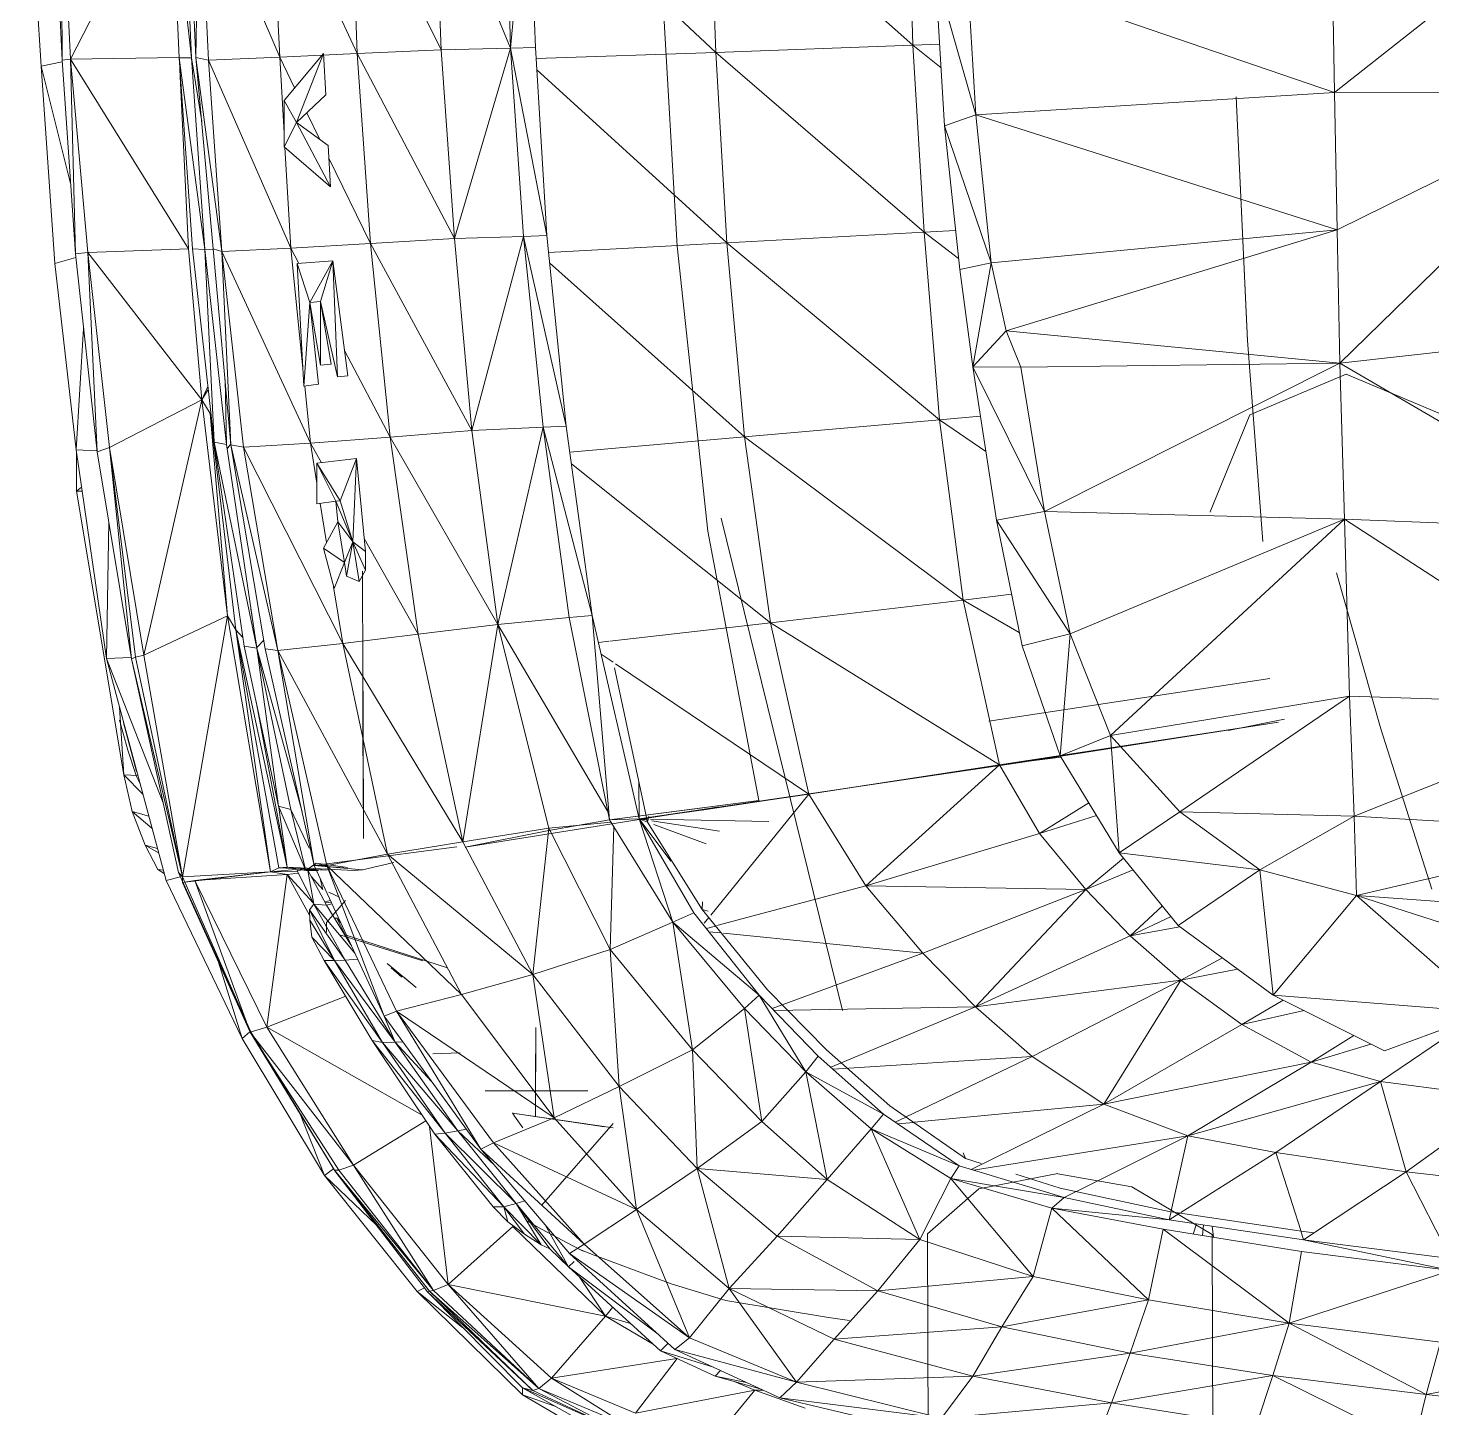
# Model space of a CAD drawing. Header units: inches. Extents: x -4830 to -242, y 9551 to 12925.
# Drawn here: x -3024.62 to -2998.85, y 12395.41 to 12420.74 of the extents above; entities that cross this region are included whole.
import ezdxf

# ---------------------------------------------------------------- set-up
doc = ezdxf.new("R2010")
doc.units = ezdxf.units.IN
doc.header["$MEASUREMENT"] = 0
for name, color, linetype, lineweight in [('0-1', 7, 'Continuous', 5), ('0-2', 7, 'Continuous', 9), ('A-GENM', 5, 'Continuous', 9)]:
    doc.layers.add(name, color=color, linetype=linetype, lineweight=lineweight)

# ---------------------------------------------------------------- blocks, each defined once
blk = doc.blocks.new('Land_Rover_Evoque_-_SUV_Car_Vehicle_Automobile_13067 - Land Rover EVOQUE_dwg-V126-FLOOR PLAN - 2ND FLOOR')
at = {"layer": 'A-GENM'}
for p, q in [((0.47669, -1.01281), (0.39289, -1.1415)), ((0.47948, -1.01276), (0.47533, -1.13927)), ((0.48148, -1.01289), (0.53127, -1.1371)), ((0.53127, -1.1371), (0.53875, -1.00903)), ((0.56809, -1.13596), (0.53875, -1.00903)), ((0.56809, -1.13596), (0.57751, -1.0079)), ((0.0909, -1.0156), (0.19423, -1.14615)), ((0.19363, -1.01422), (0.32025, -1.14375)), ((0.19363, -1.01422), (0.19423, -1.14615)), ((0.19363, -1.01422), (0.25817, -1.14494)), ((0.30613, -1.01711), (0.32025, -1.14375)), ((0.39472, -1.01601), (0.32025, -1.14375)), ((0.3977, -1.01588), (0.39289, -1.1415)), ((0.80063, -1.10358), (0.78454, -1.02159)), ((0.80063, -1.10358), (0.80902, -1.02636)), ((0.56809, -1.13596), (0.601, -1.03418)), ((0.70421, -1.04738), (0.6968, -1.11288)), ((0.66262, -1.06516), (0.65472, -1.12481)), ((0.66262, -1.06516), (0.6968, -1.11288)), ((0.6968, -1.11288), (0.66262, -1.06516)), ((0.56809, -1.13596), (0.62251, -1.07416)), ((0.61456, -1.17486), (0.62251, -1.07416)), ((0.64056, -1.12291), (0.62251, -1.07416)), ((0.65472, -1.12481), (0.62493, -1.08071)), ((0.72853, -1.16059), (0.73741, -1.09117)), ((0.32542, -1.14079), (0.34434, -1.0958)), ((0.6968, -1.11288), (0.73727, -1.09221)), ((0.72853, -1.16059), (0.74279, -1.09211)), ((0.74279, -1.09211), (0.73392, -1.16154)), ((0.76728, -1.16726), (0.74279, -1.09211)), ((0.77615, -1.09685), (0.76728, -1.16726)), ((0.80063, -1.10358), (0.77615, -1.09685)), ((0.56523, -1.10086), (0.4906, -1.12457)), ((0.80063, -1.10358), (0.76728, -1.16726)), ((0.79175, -1.17496), (0.80063, -1.10358)), ((0.8241, -1.10937), (0.80063, -1.10358)), ((0.8241, -1.10937), (0.79175, -1.17496)), ((0.6968, -1.11288), (0.65472, -1.12481)), ((0.6968, -1.11288), (0.68794, -1.17348)), ((0.6968, -1.11288), (0.72519, -1.15556)), ((0.6968, -1.11288), (0.72519, -1.15556)), ((0.4906, -1.12457), (0.41795, -1.14534)), ((0.61456, -1.17486), (0.64056, -1.12291)), ((0.64586, -1.15708), (0.63736, -1.12929)), ((0.65472, -1.12481), (0.64586, -1.15708)), ((0.65472, -1.12481), (0.68794, -1.17348)), ((0.65472, -1.12481), (0.68005, -1.21456)), ((0.47533, -1.13927), (0.53127, -1.1371)), ((0.52925, -1.2182), (0.53127, -1.1371)), ((0.56809, -1.13596), (0.53127, -1.1371)), ((0.55627, -1.18096), (0.53127, -1.1371)), ((0.55627, -1.18096), (0.56809, -1.13596)), ((0.61456, -1.17486), (0.56809, -1.13596)), ((0.64586, -1.15708), (0.63336, -1.13729)), ((0.32025, -1.14375), (0.25817, -1.14494)), ((0.32025, -1.14375), (0.30515, -1.29918)), ((0.32025, -1.14375), (0.39289, -1.1415)), ((0.32208, -1.29229), (0.32025, -1.14375)), ((0.32025, -1.14375), (0.38934, -1.28127)), ((0.34428, -1.18571), (0.32542, -1.14079)), ((0.38934, -1.28127), (0.39289, -1.1415)), ((0.39289, -1.1415), (0.47533, -1.13927)), ((0.44626, -1.26934), (0.39289, -1.1415)), ((0.49365, -1.25059), (0.39289, -1.1415)), ((0.49365, -1.25059), (0.47533, -1.13927)), ((0.52925, -1.2182), (0.47533, -1.13927)), ((0.19423, -1.14615), (0.12944, -1.14738)), ((0.13555, -1.31741), (0.19423, -1.14615)), ((0.19423, -1.14615), (0.25817, -1.14494)), ((0.20463, -1.31324), (0.19423, -1.14615)), ((0.20463, -1.31324), (0.25817, -1.14494)), ((0.30515, -1.29918), (0.25817, -1.14494)), ((0.27347, -1.30615), (0.25817, -1.14494)), ((0.64586, -1.15708), (0.62818, -1.18941)), ((0.68005, -1.21456), (0.64586, -1.15708)), ((0.64586, -1.15708), (0.6653, -1.25371)), ((0.72461, -1.16061), (0.72524, -1.15564)), ((0.72524, -1.15564), (0.72853, -1.16059)), ((0.72524, -1.15564), (0.72853, -1.16059)), ((0.62818, -1.18941), (0.62179, -1.16041)), ((0.68794, -1.17348), (0.72418, -1.16197)), ((0.71527, -1.22317), (0.72461, -1.16061)), ((0.72853, -1.16059), (0.71916, -1.22319)), ((0.73392, -1.16154), (0.72358, -1.22609)), ((0.72442, -1.16189), (0.72853, -1.16059)), ((0.76728, -1.16726), (0.73392, -1.16154)), ((0.4913, -1.19582), (0.48599, -1.16947)), ((0.62818, -1.18941), (0.61695, -1.17009)), ((0.62818, -1.18941), (0.61695, -1.17009)), ((0.76728, -1.16726), (0.72358, -1.22609)), ((0.76728, -1.16726), (0.75644, -1.2328)), ((0.79175, -1.17496), (0.76728, -1.16726)), ((0.76728, -1.16726), (0.7814, -1.24147)), ((0.46705, -1.17637), (0.48697, -1.3072)), ((0.50734, -1.30227), (0.48743, -1.17236)), ((0.50586, -1.29051), (0.48743, -1.17236)), ((0.61456, -1.17486), (0.55627, -1.18096)), ((0.58216, -1.21896), (0.61456, -1.17486)), ((0.68794, -1.17348), (0.68005, -1.21456)), ((0.68794, -1.17348), (0.71581, -1.21785)), ((0.79175, -1.17496), (0.7814, -1.24147)), ((0.81523, -1.18269), (0.79175, -1.17496)), ((0.79175, -1.17496), (0.80439, -1.25016)), ((0.30972, -1.18672), (0.4033, -1.17956)), ((0.52925, -1.2182), (0.55627, -1.18096)), ((0.54829, -1.24646), (0.55627, -1.18096)), ((0.58216, -1.21896), (0.55627, -1.18096)), ((0.81523, -1.18269), (0.80439, -1.25016)), ((0.30972, -1.18672), (0.19623, -1.19202)), ((0.19623, -1.19202), (0.3098, -1.18672)), ((0.30972, -1.18672), (0.3098, -1.18672)), ((0.34428, -1.18571), (0.38943, -1.20411)), ((0.62818, -1.18941), (0.60753, -1.21784)), ((0.6653, -1.25371), (0.62818, -1.18941)), ((0.6653, -1.25371), (0.62818, -1.18941)), ((0.60753, -1.21784), (0.60243, -1.19137)), ((0.60753, -1.21784), (0.59726, -1.1984)), ((0.72215, -1.2032), (0.72734, -1.20263)), ((0.90215, -1.20258), (0.726, -1.20323)), ((0.72608, -1.20325), (0.90215, -1.20258)), ((0.38968, -1.2042), (0.38943, -1.20411)), ((0.72608, -1.20325), (0.70383, -1.24056)), ((0.72156, -1.20717), (0.72652, -1.2077)), ((0.68005, -1.21456), (0.6653, -1.25371)), ((0.68005, -1.21456), (0.69609, -1.31436)), ((0.68005, -1.21456), (0.706, -1.26642)), ((0.68005, -1.21456), (0.71504, -1.22228)), ((0.72584, -1.212), (0.72105, -1.21056)), ((0.49365, -1.25059), (0.52925, -1.2182)), ((0.54829, -1.24646), (0.52925, -1.2182)), ((0.54829, -1.24646), (0.58216, -1.21896)), ((0.58691, -1.24136), (0.57799, -1.22234)), ((0.58691, -1.24136), (0.58269, -1.21824)), ((0.60753, -1.21784), (0.58691, -1.24136)), ((0.6653, -1.25371), (0.60753, -1.21784)), ((0.60753, -1.21784), (0.6432, -1.28702)), ((0.60753, -1.21784), (0.62009, -1.3135)), ((0.71539, -1.22236), (0.71916, -1.22319)), ((0.71601, -1.21818), (0.71916, -1.22319)), ((0.58691, -1.24136), (0.57299, -1.2264)), ((0.70442, -1.27406), (0.71527, -1.22317)), ((0.70884, -1.27208), (0.71916, -1.22319)), ((0.71916, -1.22319), (0.71373, -1.2779)), ((0.72358, -1.22609), (0.71373, -1.2779)), ((0.75644, -1.2328), (0.72358, -1.22609)), ((0.75644, -1.2328), (0.71373, -1.2779)), ((0.75644, -1.2328), (0.74559, -1.2866)), ((0.7814, -1.24147), (0.75644, -1.2328)), ((0.75644, -1.2328), (0.76907, -1.30113)), ((0.56531, -1.26197), (0.55622, -1.24002)), ((0.58691, -1.24136), (0.56531, -1.26197)), ((0.62009, -1.3135), (0.58691, -1.24136)), ((0.69774, -1.27506), (0.70383, -1.24056)), ((0.7814, -1.24147), (0.76907, -1.30113)), ((0.7814, -1.24147), (0.79208, -1.31469)), ((0.7814, -1.24147), (0.80439, -1.25016)), ((0.54829, -1.24646), (0.49365, -1.25059)), ((0.50313, -1.27399), (0.54829, -1.24646)), ((0.56531, -1.26197), (0.55071, -1.24449)), ((0.44626, -1.26934), (0.49365, -1.25059)), ((0.50313, -1.27399), (0.49365, -1.25059)), ((0.6653, -1.25371), (0.6432, -1.28702)), ((0.6653, -1.25371), (0.69575, -1.31549)), ((0.6653, -1.25371), (0.67381, -1.34193)), ((0.6653, -1.25371), (0.69575, -1.31549)), ((0.79208, -1.31469), (0.80439, -1.25016)), ((0.82444, -1.25787), (0.80439, -1.25016)), ((0.80439, -1.25016), (0.81162, -1.32928)), ((0.52496, -1.26068), (0.53928, -1.28355)), ((0.53928, -1.28355), (0.5309, -1.25706)), ((0.56531, -1.26197), (0.53928, -1.28355)), ((0.56531, -1.26197), (0.56364, -1.36454)), ((0.62009, -1.3135), (0.56531, -1.26197)), ((0.56531, -1.26197), (0.59504, -1.33803)), ((0.70604, -1.26649), (0.70884, -1.27208)), ((0.38934, -1.28127), (0.44626, -1.26934)), ((0.39342, -1.30372), (0.44626, -1.26934)), ((0.45185, -1.29177), (0.44626, -1.26934)), ((0.50313, -1.27399), (0.44626, -1.26934)), ((0.45185, -1.29177), (0.50313, -1.27399)), ((0.50734, -1.30227), (0.50306, -1.27388)), ((0.50734, -1.30227), (0.50309, -1.27399)), ((0.50734, -1.30227), (0.50369, -1.27365)), ((0.70884, -1.27208), (0.69408, -1.32101)), ((0.70482, -1.3119), (0.69768, -1.27503)), ((0.69796, -1.2947), (0.70442, -1.27406)), ((0.70884, -1.27208), (0.69996, -1.32489)), ((0.70884, -1.27208), (0.71373, -1.2779)), ((0.322, -1.31475), (0.38934, -1.28127)), ((0.32208, -1.29229), (0.38934, -1.28127)), ((0.39342, -1.30372), (0.38934, -1.28127)), ((0.71373, -1.2779), (0.69996, -1.32489)), ((0.71373, -1.2779), (0.69996, -1.32489)), ((0.74559, -1.2866), (0.71373, -1.2779)), ((0.50734, -1.30227), (0.53928, -1.28355)), ((0.56364, -1.36454), (0.53928, -1.28355)), ((0.6432, -1.28702), (0.62009, -1.3135)), ((0.6432, -1.28702), (0.6713, -1.34577)), ((0.6432, -1.28702), (0.64912, -1.37977)), ((0.74559, -1.2866), (0.69996, -1.32489)), ((0.72839, -1.33943), (0.74559, -1.2866)), ((0.75236, -1.35887), (0.74559, -1.2866)), ((0.76907, -1.30113), (0.74559, -1.2866)), ((0.32208, -1.29229), (0.30515, -1.29918)), ((0.32208, -1.29229), (0.322, -1.31475)), ((0.39342, -1.30372), (0.45185, -1.29177)), ((0.44568, -1.29303), (0.43054, -1.31914)), ((0.5189, -1.37837), (0.50586, -1.29051)), ((0.30515, -1.29918), (0.27347, -1.30615)), ((0.30515, -1.29918), (0.322, -1.31475)), ((0.43054, -1.31914), (0.42785, -1.29668)), ((0.75236, -1.35887), (0.76907, -1.30113)), ((0.77487, -1.37929), (0.76907, -1.30113)), ((0.76907, -1.30113), (0.79208, -1.31469)), ((0.20463, -1.31324), (0.27347, -1.30615)), ((0.20972, -1.32785), (0.27347, -1.30615)), ((0.27661, -1.32074), (0.27347, -1.30615)), ((0.322, -1.31475), (0.27347, -1.30615)), ((0.322, -1.31475), (0.39342, -1.30372)), ((0.50734, -1.30227), (0.43054, -1.31914)), ((0.50734, -1.30227), (0.44113, -1.40898)), ((0.50734, -1.30227), (0.52091, -1.39108)), ((0.50734, -1.30227), (0.56364, -1.36454)), ((0.5189, -1.37837), (0.50734, -1.30227)), ((0.5189, -1.37837), (0.50734, -1.30227)), ((0.52091, -1.39108), (0.50734, -1.30227)), ((0.52091, -1.39108), (0.50734, -1.30227)), ((0.13555, -1.31741), (0.20463, -1.31324)), ((0.13894, -1.33203), (0.20463, -1.31324)), ((0.20972, -1.32785), (0.20463, -1.31324)), ((0.34659, -1.33019), (0.34488, -1.31122)), ((0.34659, -1.33019), (0.36137, -1.30867)), ((0.62009, -1.3135), (0.59504, -1.33803)), ((0.62009, -1.3135), (0.64817, -1.38084)), ((0.62009, -1.3135), (0.6218, -1.40711)), ((0.69064, -1.3181), (0.69295, -1.31073)), ((0.72582, -1.33577), (0.70482, -1.3119)), ((0.27661, -1.32074), (0.20972, -1.32785)), ((0.27661, -1.32074), (0.322, -1.31475)), ((0.34659, -1.33019), (0.43054, -1.31914)), ((0.35449, -1.421), (0.43054, -1.31914)), ((0.43054, -1.31914), (0.44113, -1.40898)), ((0.66608, -1.35335), (0.69064, -1.3181)), ((0.68805, -1.31912), (0.69064, -1.3181)), ((0.77487, -1.37929), (0.79208, -1.31469)), ((0.79208, -1.31469), (0.81162, -1.32928)), ((0.79208, -1.31469), (0.7949, -1.39676)), ((0.25923, -1.33735), (0.25839, -1.32268)), ((0.25923, -1.33735), (0.27153, -1.32128)), ((0.69408, -1.32101), (0.67002, -1.35627)), ((0.69408, -1.32101), (0.67688, -1.3621)), ((0.69996, -1.32489), (0.67688, -1.3621)), ((0.69996, -1.32489), (0.67688, -1.3621)), ((0.69996, -1.32489), (0.69408, -1.32101)), ((0.72839, -1.33943), (0.69996, -1.32489)), ((0.13894, -1.33203), (0.20972, -1.32785)), ((0.17209, -1.3426), (0.17163, -1.3301)), ((0.17209, -1.3426), (0.18273, -1.32944)), ((0.25923, -1.33735), (0.34659, -1.33019)), ((0.26418, -1.42918), (0.34659, -1.33019)), ((0.34659, -1.33019), (0.35449, -1.421)), ((0.81162, -1.32928), (0.7949, -1.39676)), ((0.81162, -1.32928), (0.8022, -1.40454)), ((0.25923, -1.33735), (0.17209, -1.3426)), ((0.25923, -1.33735), (0.17547, -1.43437)), ((0.25923, -1.33735), (0.26418, -1.42918)), ((0.59504, -1.33803), (0.56364, -1.36454)), ((0.59504, -1.33803), (0.58571, -1.43086)), ((0.59504, -1.33803), (0.62075, -1.40812)), ((0.72839, -1.33943), (0.67688, -1.3621)), ((0.70037, -1.38255), (0.72839, -1.33943)), ((0.92583, -1.33506), (0.72582, -1.33577)), ((0.72593, -1.33577), (0.72582, -1.33577)), ((0.72682, -1.40588), (0.72839, -1.33943)), ((0.75236, -1.35887), (0.72839, -1.33943)), ((0.8022, -1.40454), (0.81795, -1.33804)), ((0.17209, -1.3426), (0.08601, -1.34484)), ((0.17209, -1.3426), (0.08766, -1.43765)), ((0.17209, -1.3426), (0.17547, -1.43437)), ((0.67133, -1.34583), (0.67372, -1.35084)), ((0.67384, -1.34222), (0.67456, -1.34962)), ((0.64006, -1.38278), (0.66608, -1.35335)), ((0.67002, -1.35627), (0.64299, -1.38666)), ((0.67002, -1.35627), (0.65033, -1.39248)), ((0.67688, -1.3621), (0.67002, -1.35627)), ((0.72682, -1.40588), (0.75236, -1.35887)), ((0.75128, -1.42822), (0.75236, -1.35887)), ((0.75236, -1.35887), (0.77487, -1.37929)), ((0.52091, -1.39108), (0.56364, -1.36454)), ((0.5822, -1.43384), (0.56364, -1.36454)), ((0.67688, -1.3621), (0.65033, -1.39248)), ((0.67688, -1.3621), (0.65033, -1.39248)), ((0.70037, -1.38255), (0.67688, -1.3621)), ((0.7661, -1.37211), (0.76465, -1.38188)), ((0.6217, -1.37536), (0.39237, -1.43187)), ((0.53249, -1.47015), (0.5189, -1.37837)), ((0.53249, -1.47015), (0.5189, -1.37837)), ((0.52809, -1.43891), (0.5189, -1.37837)), ((0.75128, -1.42822), (0.77487, -1.37929)), ((0.77487, -1.37929), (0.7949, -1.39676)), ((0.61207, -1.41024), (0.64006, -1.38278)), ((0.70037, -1.38255), (0.65033, -1.39248)), ((0.67336, -1.41293), (0.70037, -1.38255)), ((0.69537, -1.44311), (0.70037, -1.38255)), ((0.72682, -1.40588), (0.70037, -1.38255)), ((0.76465, -1.38188), (0.75681, -1.42974)), ((0.52091, -1.39108), (0.44113, -1.40898)), ((0.52091, -1.39108), (0.46025, -1.48113)), ((0.52091, -1.39108), (0.57739, -1.43678)), ((0.53249, -1.47015), (0.52091, -1.39108)), ((0.53177, -1.46527), (0.52091, -1.39108)), ((0.64299, -1.38666), (0.61452, -1.41413)), ((0.65033, -1.39248), (0.61452, -1.41413)), ((0.65033, -1.39248), (0.62087, -1.42096)), ((0.65033, -1.39248), (0.62087, -1.42096)), ((0.65033, -1.39248), (0.64299, -1.38666)), ((0.67336, -1.41293), (0.65033, -1.39248)), ((0.7985, -1.41619), (0.80688, -1.39272)), ((0.75128, -1.42822), (0.7949, -1.39676)), ((0.7949, -1.39676), (0.77425, -1.4467)), ((0.7949, -1.39676), (0.7796, -1.45347)), ((0.7949, -1.39676), (0.8022, -1.40454)), ((0.8022, -1.40454), (0.7796, -1.45347)), ((0.35449, -1.421), (0.44113, -1.40898)), ((0.44113, -1.40898), (0.36713, -1.50166)), ((0.44113, -1.40898), (0.44973, -1.48379)), ((0.53259, -1.46481), (0.53365, -1.40962)), ((0.57474, -1.4407), (0.61207, -1.41024)), ((0.69537, -1.44311), (0.72682, -1.40588)), ((0.75128, -1.42822), (0.72682, -1.40588)), ((0.52398, -1.4144), (0.39855, -1.43811)), ((0.53297, -1.48383), (0.52398, -1.4144)), ((0.52398, -1.4144), (0.52418, -1.41447)), ((0.61452, -1.41413), (0.57622, -1.44457)), ((0.61452, -1.41413), (0.58058, -1.45434)), ((0.61452, -1.41413), (0.62087, -1.42096)), ((0.67336, -1.41293), (0.62087, -1.42096)), ((0.63997, -1.44529), (0.67336, -1.41293)), ((0.69537, -1.44311), (0.67336, -1.41293)), ((0.79206, -1.43476), (0.79794, -1.41378)), ((0.7985, -1.41619), (0.79454, -1.42591)), ((0.7985, -1.41619), (0.7985, -1.41255)), ((0.81858, -1.43272), (0.7985, -1.41619)), ((0.7985, -1.41619), (0.80922, -1.47183)), ((0.26418, -1.42918), (0.35449, -1.421)), ((0.35449, -1.421), (0.27351, -1.51187)), ((0.35449, -1.421), (0.36165, -1.50241)), ((0.62087, -1.42096), (0.58058, -1.45434)), ((0.62087, -1.42096), (0.58058, -1.45434)), ((0.63997, -1.44529), (0.62087, -1.42096)), ((0.79505, -1.42003), (0.79206, -1.43476)), ((0.17547, -1.43437), (0.26418, -1.42918)), ((0.26418, -1.42918), (0.18354, -1.51778)), ((0.26418, -1.42918), (0.26863, -1.51237)), ((0.58561, -1.43183), (0.58504, -1.43757)), ((0.69537, -1.44311), (0.75128, -1.42822)), ((0.71442, -1.47139), (0.75128, -1.42822)), ((0.75681, -1.42974), (0.74899, -1.45511)), ((0.75128, -1.42822), (0.77425, -1.4467)), ((0.17547, -1.43437), (0.08766, -1.43765)), ((0.17547, -1.43437), (0.09979, -1.51514)), ((0.17547, -1.43437), (0.17838, -1.51809)), ((0.26577, -1.45244), (0.39855, -1.43811)), ((0.54559, -1.5512), (0.52691, -1.43292)), ((0.53338, -1.46422), (0.53815, -1.43264)), ((0.57474, -1.4407), (0.57548, -1.43792)), ((0.57847, -1.43766), (0.58107, -1.43976)), ((0.58352, -1.43877), (0.58237, -1.43448)), ((0.79206, -1.43476), (0.7803, -1.46013)), ((0.7879, -1.43549), (0.7803, -1.46013)), ((0.79206, -1.43476), (0.78941, -1.43223)), ((0.53297, -1.48383), (0.52735, -1.44037)), ((0.53249, -1.47015), (0.52809, -1.43891)), ((0.53249, -1.47015), (0.57622, -1.44457)), ((0.57474, -1.4407), (0.53399, -1.46622)), ((0.53506, -1.46325), (0.54414, -1.43895)), ((0.57474, -1.4407), (0.57104, -1.44056)), ((0.58058, -1.45434), (0.57622, -1.44457)), ((0.69537, -1.44311), (0.63997, -1.44529)), ((0.65705, -1.47944), (0.69537, -1.44311)), ((0.71442, -1.47139), (0.69537, -1.44311)), ((0.63997, -1.44529), (0.58058, -1.45434)), ((0.59331, -1.4836), (0.63997, -1.44529)), ((0.65705, -1.47944), (0.63997, -1.44529)), ((0.71442, -1.47139), (0.77425, -1.4467)), ((0.73053, -1.49572), (0.77425, -1.4467)), ((0.77425, -1.4467), (0.7349, -1.50252)), ((0.77425, -1.4467), (0.7796, -1.45347)), ((0.13473, -1.45991), (0.26577, -1.45244)), ((0.53249, -1.47015), (0.58058, -1.45434)), ((0.53249, -1.47015), (0.5521, -1.4554)), ((0.53297, -1.48383), (0.58058, -1.45434)), ((0.59331, -1.4836), (0.58058, -1.45434)), ((0.7796, -1.45347), (0.7349, -1.50252)), ((0.74899, -1.45511), (0.73526, -1.49222)), ((0.7803, -1.46013), (0.7767, -1.45664)), ((0.78379, -1.4526), (0.793, -1.51098)), ((0.78385, -1.45246), (0.80922, -1.47183)), ((0.7803, -1.46013), (0.74107, -1.50301)), ((0.77251, -1.46125), (0.74107, -1.50301)), ((0.77716, -1.46356), (0.76409, -1.4857)), ((0.53249, -1.47015), (0.43776, -1.49201)), ((0.53399, -1.46622), (0.46219, -1.48162)), ((0.53249, -1.47015), (0.51535, -1.47022)), ((0.53399, -1.46622), (0.53116, -1.46564)), ((0.53249, -1.47015), (0.53198, -1.46666)), ((0.53249, -1.47015), (0.53311, -1.46604)), ((0.53249, -1.47015), (0.53396, -1.46622)), ((0.53249, -1.47015), (0.53256, -1.46653)), ((0.53249, -1.47015), (0.53297, -1.48383)), ((0.53249, -1.47015), (0.53297, -1.48383)), ((0.71442, -1.47139), (0.65705, -1.47944)), ((0.71442, -1.47139), (0.67171, -1.50964)), ((0.68339, -1.53791), (0.71442, -1.47139)), ((0.73053, -1.49572), (0.71442, -1.47139)), ((0.76754, -1.47408), (0.76409, -1.4857)), ((0.793, -1.51098), (0.80922, -1.47183)), ((0.793, -1.51098), (0.81501, -1.47567)), ((0.7978, -1.51678), (0.81501, -1.47567)), ((0.53297, -1.48383), (0.43776, -1.49201)), ((0.53297, -1.48383), (0.43871, -1.50273)), ((0.45954, -1.48219), (0.45572, -1.48786)), ((0.53297, -1.48383), (0.53783, -1.51213)), ((0.53686, -1.51214), (0.53408, -1.48315)), ((0.53606, -1.48192), (0.59331, -1.4836)), ((0.53686, -1.51214), (0.59331, -1.4836)), ((0.65705, -1.47944), (0.59331, -1.4836)), ((0.60501, -1.51969), (0.59331, -1.4836)), ((0.60501, -1.51969), (0.65705, -1.47944)), ((0.67171, -1.50964), (0.65705, -1.47944)), ((0.66949, -1.52914), (0.67631, -1.48223)), ((0.67434, -1.48226), (0.71261, -1.51563)), ((0.76409, -1.4857), (0.75989, -1.48243)), ((0.81737, -1.47954), (0.79752, -1.5245)), ((0.7978, -1.51678), (0.81737, -1.47954)), ((0.79867, -1.51969), (0.81737, -1.47954)), ((0.52936, -1.48456), (0.44187, -1.53595)), ((0.44978, -1.48428), (0.45034, -1.4891)), ((0.67586, -1.48616), (0.66949, -1.52914)), ((0.76409, -1.4857), (0.72234, -1.52887)), ((0.76409, -1.4857), (0.74566, -1.49799)), ((0.76409, -1.4857), (0.74927, -1.55903)), ((0.76409, -1.4857), (0.793, -1.51098)), ((0.79752, -1.5245), (0.81669, -1.49022)), ((0.82186, -1.48818), (0.80074, -1.52441)), ((0.34964, -1.50406), (0.43776, -1.49201)), ((0.35011, -1.5148), (0.43776, -1.49201)), ((0.43776, -1.49201), (0.43871, -1.50273)), ((0.6591, -1.49396), (0.65912, -1.5418)), ((0.68339, -1.53791), (0.73053, -1.49572)), ((0.73053, -1.49572), (0.68627, -1.54377)), ((0.73053, -1.49572), (0.7349, -1.50252)), ((0.73389, -1.4961), (0.73136, -1.50097)), ((0.73526, -1.49222), (0.73283, -1.49807)), ((0.35011, -1.5148), (0.43871, -1.50273)), ((0.35011, -1.5148), (0.43871, -1.50273)), ((0.44187, -1.53595), (0.43871, -1.50273)), ((0.7349, -1.50252), (0.68627, -1.54377)), ((0.74107, -1.50301), (0.71162, -1.52734)), ((0.74107, -1.50301), (0.72152, -1.51387)), ((0.73136, -1.50097), (0.72351, -1.51563)), ((0.74107, -1.50301), (0.73274, -1.51177)), ((0.74107, -1.50301), (0.73856, -1.50034)), ((0.2608, -1.51317), (0.34964, -1.50406)), ((0.26126, -1.52392), (0.34964, -1.50406)), ((0.34964, -1.50406), (0.35011, -1.5148)), ((0.67171, -1.50964), (0.60501, -1.51969)), ((0.67171, -1.50964), (0.61425, -1.55287)), ((0.67171, -1.50964), (0.62201, -1.58309)), ((0.68339, -1.53791), (0.67171, -1.50964)), ((0.80074, -1.52441), (0.80601, -1.50932)), ((0.17317, -1.5184), (0.2608, -1.51317)), ((0.17352, -1.53009), (0.2608, -1.51317)), ((0.2608, -1.51317), (0.26126, -1.52392)), ((0.26126, -1.52392), (0.35011, -1.5148)), ((0.26126, -1.52392), (0.35011, -1.5148)), ((0.44187, -1.53595), (0.35011, -1.5148)), ((0.35152, -1.54801), (0.35011, -1.5148)), ((0.53686, -1.51214), (0.44187, -1.53595)), ((0.53686, -1.51214), (0.54316, -1.55217)), ((0.53686, -1.51214), (0.60501, -1.51969)), ((0.54559, -1.5512), (0.53783, -1.51213)), ((0.71162, -1.52734), (0.73274, -1.51177)), ((0.71162, -1.52734), (0.7308, -1.51566)), ((0.7308, -1.51566), (0.71315, -1.53316)), ((0.72351, -1.51563), (0.71962, -1.52243)), ((0.7308, -1.51566), (0.72594, -1.52342)), ((0.73274, -1.51177), (0.7308, -1.51566)), ((0.74927, -1.55903), (0.793, -1.51098)), ((0.74927, -1.55903), (0.7978, -1.51678)), ((0.75212, -1.56583), (0.7978, -1.51678)), ((0.7525, -1.56776), (0.7978, -1.51678)), ((0.793, -1.51098), (0.7978, -1.51678)), ((0.7978, -1.51678), (0.79867, -1.51969)), ((0.08629, -1.52161), (0.17317, -1.5184)), ((0.08629, -1.52161), (0.17352, -1.53009)), ((0.17352, -1.53009), (0.17317, -1.5184)), ((0.54316, -1.55217), (0.60501, -1.51969)), ((0.54895, -1.58731), (0.60501, -1.51969)), ((0.60501, -1.51969), (0.61425, -1.55287)), ((0.67093, -1.51838), (0.6297, -1.51824)), ((0.66948, -1.51838), (0.63119, -1.51825)), ((0.65863, -1.51836), (0.64194, -1.51831)), ((0.65027, -1.51832), (0.64194, -1.51831)), ((0.65863, -1.51836), (0.65027, -1.51832)), ((0.7104, -1.5233), (0.71162, -1.52734)), ((0.71315, -1.53316), (0.72594, -1.52342)), ((0.72594, -1.52342), (0.72009, -1.53124)), ((0.7525, -1.56776), (0.79867, -1.51969)), ((0.79867, -1.51969), (0.75281, -1.56867)), ((0.79867, -1.51969), (0.79752, -1.5245)), ((0.17352, -1.53009), (0.26126, -1.52392)), ((0.17352, -1.53009), (0.26126, -1.52392)), ((0.35152, -1.54801), (0.26126, -1.52392)), ((0.2622, -1.55615), (0.26126, -1.52392)), ((0.67093, -1.52815), (0.66945, -1.52913)), ((0.67093, -1.52815), (0.67634, -1.52428)), ((0.71162, -1.52734), (0.67776, -1.55457)), ((0.71162, -1.52734), (0.67882, -1.56041)), ((0.71162, -1.52734), (0.71315, -1.53316)), ((0.72234, -1.52887), (0.74927, -1.55903)), ((0.80074, -1.52441), (0.7526, -1.57346)), ((0.75281, -1.56867), (0.79752, -1.5245)), ((0.80074, -1.52441), (0.79757, -1.52442)), ((0.08644, -1.53237), (0.17352, -1.53009)), ((0.08644, -1.53237), (0.17352, -1.53009)), ((0.08695, -1.56561), (0.17352, -1.53009)), ((0.17432, -1.56233), (0.17352, -1.53009)), ((0.2622, -1.55615), (0.17352, -1.53009)), ((0.44187, -1.53595), (0.35152, -1.54801)), ((0.35464, -1.58608), (0.44187, -1.53595)), ((0.44644, -1.57305), (0.44187, -1.53595)), ((0.54316, -1.55217), (0.44187, -1.53595)), ((0.71315, -1.53316), (0.67882, -1.56041)), ((0.71315, -1.53316), (0.67939, -1.56528)), ((0.71315, -1.53316), (0.72009, -1.53124)), ((0.71315, -1.53316), (0.71324, -1.53804)), ((0.72009, -1.53124), (0.71324, -1.53804)), ((0.68339, -1.53791), (0.62201, -1.58309)), ((0.69385, -1.53734), (0.67776, -1.55457)), ((0.71324, -1.53804), (0.67939, -1.56528)), ((0.68339, -1.53791), (0.68627, -1.54377)), ((0.35152, -1.54801), (0.2622, -1.55615)), ((0.26456, -1.59522), (0.35152, -1.54801)), ((0.35464, -1.58608), (0.35152, -1.54801)), ((0.62201, -1.58309), (0.68627, -1.54377)), ((0.68627, -1.54377), (0.62441, -1.58891)), ((0.17432, -1.56233), (0.2622, -1.55615)), ((0.17607, -1.6014), (0.2622, -1.55615)), ((0.26456, -1.59522), (0.2622, -1.55615)), ((0.44644, -1.57305), (0.54316, -1.55217)), ((0.45075, -1.60818), (0.54316, -1.55217)), ((0.54895, -1.58731), (0.54316, -1.55217)), ((0.55418, -1.62144), (0.54549, -1.55503)), ((0.54895, -1.58731), (0.61425, -1.55287)), ((0.55424, -1.6156), (0.61425, -1.55287)), ((0.62201, -1.58309), (0.61425, -1.55287)), ((0.67776, -1.55457), (0.63655, -1.58373)), ((0.67776, -1.55457), (0.63664, -1.58958)), ((0.64146, -1.55347), (0.64192, -1.56619)), ((0.67776, -1.55457), (0.67696, -1.55056)), ((0.67882, -1.56041), (0.67776, -1.55457)), ((0.7526, -1.57346), (0.76935, -1.55233)), ((0.08695, -1.56561), (0.17432, -1.56233)), ((0.08815, -1.60467), (0.17432, -1.56233)), ((0.17432, -1.56233), (0.17607, -1.6014)), ((0.60186, -1.5594), (0.58655, -1.60701)), ((0.67882, -1.56041), (0.63571, -1.59442)), ((0.67882, -1.56041), (0.63664, -1.58958)), ((0.67573, -1.56772), (0.74927, -1.55903)), ((0.67939, -1.56528), (0.67882, -1.56041)), ((0.69379, -1.60321), (0.74927, -1.55903)), ((0.74927, -1.55903), (0.75212, -1.56583)), ((0.67939, -1.56528), (0.63571, -1.59442)), ((0.65478, -1.56674), (0.63655, -1.58373)), ((0.69379, -1.60321), (0.75212, -1.56583)), ((0.69602, -1.61194), (0.75212, -1.56583)), ((0.69602, -1.61194), (0.7525, -1.56776)), ((0.69613, -1.61001), (0.75212, -1.56583)), ((0.7525, -1.56776), (0.69636, -1.61186)), ((0.69636, -1.61186), (0.75281, -1.56867)), ((0.75212, -1.56583), (0.7525, -1.56776)), ((0.7525, -1.56776), (0.75281, -1.56867)), ((0.35464, -1.58608), (0.44644, -1.57305)), ((0.4019, -1.59816), (0.44644, -1.57305)), ((0.45075, -1.60818), (0.44644, -1.57305)), ((0.59865, -1.57084), (0.58659, -1.60897)), ((0.61108, -1.57389), (0.5998, -1.58753)), ((0.61108, -1.57389), (0.60617, -1.57974)), ((0.6705, -1.57121), (0.62946, -1.64353)), ((0.67308, -1.56949), (0.69379, -1.60321)), ((0.7526, -1.57346), (0.69861, -1.61665)), ((0.7526, -1.57346), (0.75093, -1.57011)), ((0.60179, -1.58558), (0.6062, -1.58069)), ((0.63655, -1.58373), (0.63629, -1.58024)), ((0.26456, -1.59522), (0.35464, -1.58608)), ((0.31426, -1.6073), (0.35464, -1.58608)), ((0.35749, -1.6232), (0.35464, -1.58608)), ((0.54895, -1.58731), (0.45075, -1.60818)), ((0.54895, -1.58731), (0.45409, -1.63846)), ((0.55424, -1.6156), (0.54895, -1.58731)), ((0.55614, -1.59894), (0.55284, -1.58434)), ((0.55424, -1.6156), (0.62201, -1.58309)), ((0.63655, -1.58373), (0.59827, -1.60705)), ((0.63655, -1.58373), (0.59837, -1.61192)), ((0.62201, -1.58309), (0.62441, -1.58891)), ((0.63655, -1.58373), (0.62441, -1.58889)), ((0.63655, -1.58373), (0.63664, -1.58958)), ((0.17607, -1.6014), (0.26456, -1.59522)), ((0.22476, -1.61461), (0.26456, -1.59522)), ((0.26668, -1.63231), (0.26456, -1.59522)), ((0.55418, -1.62144), (0.62441, -1.58891)), ((0.55424, -1.6156), (0.62441, -1.58891)), ((0.59837, -1.61192), (0.63664, -1.58958)), ((0.63664, -1.58958), (0.59843, -1.61679)), ((0.63571, -1.59442), (0.59843, -1.61679)), ((0.63664, -1.58958), (0.63571, -1.59442)), ((0.69861, -1.61665), (0.7217, -1.59247)), ((0.08815, -1.60467), (0.17607, -1.6014)), ((0.13517, -1.62041), (0.17607, -1.6014)), ((0.1777, -1.63753), (0.17607, -1.6014)), ((0.36466, -1.60169), (0.40787, -1.59759)), ((0.36684, -1.62023), (0.36466, -1.60169)), ((0.36466, -1.60169), (0.40343, -1.6035)), ((0.36466, -1.60169), (0.38429, -1.60943)), ((0.40343, -1.6035), (0.40787, -1.59759)), ((0.40343, -1.6035), (0.41671, -1.5976)), ((0.40343, -1.6035), (0.42186, -1.60049)), ((0.41671, -1.5976), (0.40787, -1.59759)), ((0.42186, -1.60049), (0.41671, -1.5976)), ((0.41708, -1.59901), (0.42465, -1.59897)), ((0.41937, -1.60636), (0.42186, -1.60049)), ((0.42465, -1.59897), (0.43709, -1.59891)), ((0.43709, -1.59891), (0.44589, -1.59883)), ((0.44589, -1.59883), (0.48107, -1.59875)), ((0.45249, -1.59882), (0.53422, -1.5985)), ((0.45249, -1.59882), (0.48107, -1.59875)), ((0.54158, -1.59851), (0.48107, -1.59875)), ((0.5333, -1.59854), (0.48107, -1.59875)), ((0.52549, -1.5986), (0.48107, -1.59875)), ((0.51672, -1.59863), (0.48107, -1.59875)), ((0.51327, -1.59867), (0.48107, -1.59875)), ((0.5025, -1.59867), (0.48107, -1.59875)), ((0.53422, -1.5985), (0.54158, -1.59851)), ((0.55614, -1.59894), (0.55418, -1.62144)), ((0.55655, -1.60281), (0.55614, -1.59894)), ((0.5978, -1.60124), (0.59827, -1.60705)), ((0.32614, -1.60574), (0.27264, -1.61277)), ((0.32661, -1.61061), (0.32614, -1.60574)), ((0.45075, -1.60818), (0.35936, -1.6544)), ((0.40343, -1.6035), (0.38429, -1.60943)), ((0.40343, -1.6035), (0.38429, -1.60943)), ((0.38453, -1.61139), (0.40343, -1.6035)), ((0.38453, -1.61139), (0.40343, -1.6035)), ((0.40343, -1.6035), (0.39409, -1.61037)), ((0.413, -1.60736), (0.39409, -1.61037)), ((0.413, -1.60736), (0.40343, -1.6035)), ((0.40343, -1.6035), (0.41937, -1.60636)), ((0.413, -1.60736), (0.40634, -1.61714)), ((0.413, -1.60736), (0.41937, -1.60636)), ((0.42525, -1.61221), (0.413, -1.60736)), ((0.45075, -1.60818), (0.42444, -1.61242)), ((0.45075, -1.60818), (0.45409, -1.63846)), ((0.55318, -1.62046), (0.55519, -1.60587)), ((0.55418, -1.62144), (0.55527, -1.60756)), ((0.55655, -1.60281), (0.55493, -1.63403)), ((0.57042, -1.60694), (0.58074, -1.61577)), ((0.57227, -1.62162), (0.59496, -1.60255)), ((0.57227, -1.62162), (0.59827, -1.60705)), ((0.59115, -1.60432), (0.57269, -1.61579)), ((0.59827, -1.60705), (0.5748, -1.62358)), ((0.57871, -1.61092), (0.58655, -1.60701)), ((0.58676, -1.60646), (0.58655, -1.60701)), ((0.58655, -1.60701), (0.58676, -1.60646)), ((0.58659, -1.60897), (0.58676, -1.60841)), ((0.59827, -1.60705), (0.59837, -1.61192)), ((0.6151, -1.60679), (0.62946, -1.64353)), ((0.62946, -1.64353), (0.69379, -1.60321)), ((0.69379, -1.60321), (0.6318, -1.65132)), ((0.69379, -1.60321), (0.69613, -1.61001)), ((0.20817, -1.62962), (0.23815, -1.61389)), ((0.20817, -1.62962), (0.21888, -1.61492)), ((0.21888, -1.61492), (0.23815, -1.61389)), ((0.23815, -1.61389), (0.21944, -1.63544)), ((0.32661, -1.61061), (0.27264, -1.61277)), ((0.2738, -1.62936), (0.27264, -1.61277)), ((0.29199, -1.62343), (0.27264, -1.61277)), ((0.29151, -1.61857), (0.27264, -1.61277)), ((0.29151, -1.61857), (0.32661, -1.61061)), ((0.32073, -1.61356), (0.29151, -1.61857)), ((0.3212, -1.61845), (0.32073, -1.61356)), ((0.36684, -1.62023), (0.38429, -1.60943)), ((0.38453, -1.61139), (0.36684, -1.62023)), ((0.38453, -1.61139), (0.38429, -1.60943)), ((0.38453, -1.61139), (0.38429, -1.60943)), ((0.38453, -1.61139), (0.39409, -1.61037)), ((0.38574, -1.62019), (0.38453, -1.61139)), ((0.40634, -1.61714), (0.39409, -1.61037)), ((0.42525, -1.61221), (0.40634, -1.61714)), ((0.56664, -1.61466), (0.56891, -1.60964)), ((0.57052, -1.61388), (0.57113, -1.6166)), ((0.57158, -1.61637), (0.57121, -1.61355)), ((0.57272, -1.61579), (0.57202, -1.61318)), ((0.59837, -1.61192), (0.5748, -1.62358)), ((0.57871, -1.61092), (0.58095, -1.60904)), ((0.57872, -1.61176), (0.57871, -1.61092)), ((0.59837, -1.61192), (0.57973, -1.62355)), ((0.59837, -1.61192), (0.58762, -1.62259)), ((0.59837, -1.61192), (0.59843, -1.61679)), ((0.63121, -1.65123), (0.69636, -1.61186)), ((0.63121, -1.65123), (0.69602, -1.61194)), ((0.6318, -1.65132), (0.69613, -1.61001)), ((0.6318, -1.65132), (0.69602, -1.61194)), ((0.68408, -1.61926), (0.69636, -1.61186)), ((0.69861, -1.61665), (0.69535, -1.61235)), ((0.69602, -1.61194), (0.69613, -1.61001)), ((0.69602, -1.61194), (0.69636, -1.61186)), ((0.19519, -1.61598), (0.17593, -1.61704)), ((0.17593, -1.61704), (0.19784, -1.63551)), ((0.20817, -1.62962), (0.17593, -1.61704)), ((0.20817, -1.62962), (0.19519, -1.61598)), ((0.20366, -1.62488), (0.216, -1.61887)), ((0.3212, -1.61845), (0.29151, -1.61857)), ((0.29199, -1.62343), (0.29151, -1.61857)), ((0.29199, -1.62343), (0.3212, -1.61845)), ((0.29199, -1.62343), (0.33002, -1.61939)), ((0.33002, -1.61939), (0.331, -1.62624)), ((0.35749, -1.6232), (0.36658, -1.61807)), ((0.37607, -1.62021), (0.35749, -1.6232)), ((0.38574, -1.62019), (0.36684, -1.62023)), ((0.40381, -1.61574), (0.38553, -1.61868)), ((0.55418, -1.62144), (0.4533, -1.64428)), ((0.55424, -1.6156), (0.45409, -1.63846)), ((0.55418, -1.62144), (0.45409, -1.63846)), ((0.55318, -1.62046), (0.55653, -1.62532)), ((0.55318, -1.62046), (0.55418, -1.62144)), ((0.5539, -1.62151), (0.55597, -1.62452)), ((0.5539, -1.62151), (0.55597, -1.62452)), ((0.55418, -1.62144), (0.55424, -1.6156)), ((0.55418, -1.62144), (0.55424, -1.6156)), ((0.55639, -1.61547), (0.55531, -1.63794)), ((0.55571, -1.62614), (0.55639, -1.61547)), ((0.55599, -1.62452), (0.57269, -1.61579)), ((0.55612, -1.62054), (0.55599, -1.62452)), ((0.55599, -1.62452), (0.55606, -1.62057)), ((0.55653, -1.62532), (0.55653, -1.61943)), ((0.55948, -1.6227), (0.56538, -1.61745)), ((0.55985, -1.61882), (0.56538, -1.61745)), ((0.57227, -1.62162), (0.57269, -1.61579)), ((0.58519, -1.61578), (0.58074, -1.61577)), ((0.59843, -1.61679), (0.58762, -1.62259)), ((0.69861, -1.61665), (0.63478, -1.65502)), ((0.69861, -1.61665), (0.6695, -1.6282)), ((0.32271, -1.62669), (0.26668, -1.63231)), ((0.35749, -1.6232), (0.26829, -1.66454)), ((0.29199, -1.62343), (0.2738, -1.62936)), ((0.331, -1.62624), (0.2738, -1.62936)), ((0.29199, -1.62343), (0.331, -1.62624)), ((0.35749, -1.6232), (0.33094, -1.62586)), ((0.35936, -1.6544), (0.35749, -1.6232)), ((0.52919, -1.6271), (0.45304, -1.64818)), ((0.55653, -1.62532), (0.52659, -1.63812)), ((0.54614, -1.62378), (0.52815, -1.63228)), ((0.5561, -1.62543), (0.52815, -1.63228)), ((0.55653, -1.62532), (0.55493, -1.63403)), ((0.55571, -1.62614), (0.55531, -1.63794)), ((0.55657, -1.62937), (0.55599, -1.62452)), ((0.57227, -1.62162), (0.55653, -1.62443)), ((0.57227, -1.62162), (0.55657, -1.62937)), ((0.55833, -1.63402), (0.5716, -1.62195)), ((0.55833, -1.63402), (0.57736, -1.62357)), ((0.57227, -1.62162), (0.5748, -1.62358)), ((0.57973, -1.62355), (0.5748, -1.62358)), ((0.58762, -1.62259), (0.57973, -1.62355)), ((0.1777, -1.63753), (0.19198, -1.63057)), ((0.26668, -1.63231), (0.17908, -1.67073)), ((0.20817, -1.62962), (0.19784, -1.63551)), ((0.20817, -1.62962), (0.21944, -1.63544)), ((0.26668, -1.63231), (0.21978, -1.63506)), ((0.26668, -1.63231), (0.27375, -1.62859)), ((0.26829, -1.66454), (0.26668, -1.63231)), ((0.55493, -1.63403), (0.44436, -1.65789)), ((0.52815, -1.63228), (0.45304, -1.64818)), ((0.55493, -1.63403), (0.47799, -1.64848)), ((0.52815, -1.63228), (0.52659, -1.63812)), ((0.55493, -1.63403), (0.52719, -1.63786)), ((0.55493, -1.63403), (0.55531, -1.63794)), ((0.55717, -1.64178), (0.55593, -1.62856)), ((0.55717, -1.64178), (0.5568, -1.62926)), ((0.55717, -1.64178), (0.55833, -1.63402)), ((0.55778, -1.62877), (0.55833, -1.63402)), ((0.55833, -1.63402), (0.5612, -1.67699)), ((0.55833, -1.63402), (0.62946, -1.64353)), ((0.1777, -1.63753), (0.09011, -1.67495)), ((0.1777, -1.63753), (0.12066, -1.64026)), ((0.21289, -1.63546), (0.1777, -1.63753)), ((0.17908, -1.67073), (0.1777, -1.63753)), ((0.21944, -1.63544), (0.19784, -1.63551)), ((0.45409, -1.63846), (0.35832, -1.66026)), ((0.45409, -1.63846), (0.35936, -1.6544)), ((0.55531, -1.63794), (0.44436, -1.65789)), ((0.52659, -1.63812), (0.45198, -1.65402)), ((0.52659, -1.63812), (0.45304, -1.64818)), ((0.45409, -1.63846), (0.4533, -1.64428)), ((0.55717, -1.64178), (0.55531, -1.63794)), ((0.35832, -1.66026), (0.4533, -1.64428)), ((0.55717, -1.64178), (0.43787, -1.66176)), ((0.55717, -1.64178), (0.44436, -1.65789)), ((0.4527, -1.64816), (0.44923, -1.64497)), ((0.55717, -1.64178), (0.5612, -1.67699)), ((0.55717, -1.64178), (0.56209, -1.68281)), ((0.55717, -1.64178), (0.55953, -1.6828)), ((0.5612, -1.67699), (0.62946, -1.64353)), ((0.62946, -1.64353), (0.6318, -1.65132)), ((0.35698, -1.66806), (0.45304, -1.64818)), ((0.35698, -1.66806), (0.45198, -1.65402)), ((0.35805, -1.66224), (0.45304, -1.64818)), ((0.4347, -1.6509), (0.4527, -1.64816)), ((0.4347, -1.6509), (0.4527, -1.64816)), ((0.4347, -1.6509), (0.4527, -1.64816)), ((0.45198, -1.65402), (0.45304, -1.64818)), ((0.5574, -1.68469), (0.63106, -1.6512)), ((0.55953, -1.6828), (0.63106, -1.6512)), ((0.5612, -1.67699), (0.6318, -1.65132)), ((0.56209, -1.68281), (0.6318, -1.65132)), ((0.63478, -1.65502), (0.63167, -1.65137)), ((0.267, -1.66844), (0.35832, -1.66026)), ((0.35936, -1.6544), (0.26829, -1.66454)), ((0.26829, -1.66454), (0.35832, -1.66026)), ((0.34374, -1.66996), (0.44436, -1.65789)), ((0.36009, -1.66194), (0.35773, -1.66031)), ((0.35936, -1.6544), (0.35832, -1.66026)), ((0.43787, -1.66176), (0.44436, -1.65789)), ((0.44796, -1.65462), (0.44436, -1.65789)), ((0.63478, -1.65502), (0.56113, -1.69047)), ((0.63478, -1.65502), (0.59915, -1.66607)), ((0.26829, -1.66454), (0.17792, -1.67657)), ((0.26829, -1.66454), (0.17908, -1.67073)), ((0.26829, -1.66454), (0.267, -1.66844)), ((0.26723, -1.67231), (0.35805, -1.66224)), ((0.35805, -1.66224), (0.32783, -1.66299)), ((0.43787, -1.66176), (0.33724, -1.67385)), ((0.43787, -1.66176), (0.34374, -1.66996)), ((0.35698, -1.66806), (0.35805, -1.66224)), ((0.55953, -1.6828), (0.43787, -1.66176)), ((0.43787, -1.66176), (0.45621, -1.70076)), ((0.17908, -1.67073), (0.09011, -1.67495)), ((0.17792, -1.67657), (0.267, -1.66844)), ((0.17908, -1.67073), (0.17792, -1.67657)), ((0.17794, -1.68434), (0.26723, -1.67231)), ((0.17802, -1.67853), (0.26723, -1.67231)), ((0.17802, -1.67853), (0.20768, -1.67385)), ((0.26692, -1.67817), (0.35698, -1.66806)), ((0.26692, -1.67817), (0.26723, -1.67231)), ((0.33724, -1.67385), (0.26705, -1.67998)), ((0.26723, -1.67231), (0.26711, -1.66843)), ((0.35698, -1.66806), (0.26723, -1.67231)), ((0.33724, -1.67385), (0.26868, -1.72685)), ((0.33109, -1.67097), (0.33724, -1.67385)), ((0.33724, -1.67385), (0.33254, -1.6708)), ((0.33724, -1.67385), (0.34374, -1.66996)), ((0.45621, -1.70076), (0.33724, -1.67385)), ((0.33724, -1.67385), (0.3595, -1.71678)), ((0.34307, -1.66954), (0.34374, -1.66996)), ((0.34374, -1.66996), (0.35404, -1.66839)), ((0.08879, -1.68856), (0.17802, -1.67853)), ((0.08889, -1.68079), (0.17792, -1.67657)), ((0.089, -1.68274), (0.17802, -1.67853)), ((0.09011, -1.67495), (0.17792, -1.67657)), ((0.17794, -1.68434), (0.26692, -1.67817)), ((0.17794, -1.68434), (0.17802, -1.67853)), ((0.26705, -1.67998), (0.17861, -1.73502)), ((0.18339, -1.68396), (0.26705, -1.67998)), ((0.26868, -1.72685), (0.26705, -1.67998)), ((0.5612, -1.67699), (0.56209, -1.68281)), ((0.08879, -1.68856), (0.17794, -1.68434)), ((0.17783, -1.68434), (0.17861, -1.73502)), ((0.55953, -1.6828), (0.45621, -1.70076)), ((0.55953, -1.6828), (0.45719, -1.70468)), ((0.55953, -1.6828), (0.45799, -1.70657)), ((0.45799, -1.70657), (0.5574, -1.68469)), ((0.55953, -1.6828), (0.5574, -1.68469)), ((0.56113, -1.69047), (0.55946, -1.68375)), ((0.55953, -1.6828), (0.56209, -1.68281)), ((0.17861, -1.73502), (0.08879, -1.68858)), ((0.56113, -1.69047), (0.45778, -1.71821)), ((0.45778, -1.71821), (0.52494, -1.69183)), ((0.55786, -1.69134), (0.55601, -1.69431)), ((0.55601, -1.69431), (0.55641, -1.69173)), ((0.52907, -1.70618), (0.53697, -1.69695)), ((0.52907, -1.70618), (0.53123, -1.69849)), ((0.54476, -1.70022), (0.54828, -1.69391)), ((0.55601, -1.69431), (0.54476, -1.70022)), ((0.54476, -1.70022), (0.54621, -1.69447)), ((0.45621, -1.70076), (0.3595, -1.71678)), ((0.3595, -1.71678), (0.45719, -1.70468)), ((0.3595, -1.71678), (0.45799, -1.70657)), ((0.36154, -1.72254), (0.45799, -1.70657)), ((0.45621, -1.70076), (0.45719, -1.70468)), ((0.45799, -1.70657), (0.45719, -1.70468)), ((0.51034, -1.70425), (0.48777, -1.7102)), ((0.50049, -1.7082), (0.51276, -1.70423)), ((0.51189, -1.71012), (0.521, -1.70124)), ((0.51189, -1.71012), (0.51231, -1.70357)), ((0.52907, -1.70618), (0.51189, -1.71012)), ((0.5159, -1.70261), (0.51276, -1.70423)), ((0.54476, -1.70022), (0.52907, -1.70618)), ((0.51189, -1.71012), (0.37984, -1.73211)), ((0.45778, -1.71821), (0.45727, -1.70666)), ((0.51189, -1.71012), (0.48058, -1.71209)), ((0.48651, -1.71215), (0.50049, -1.7082)), ((0.3595, -1.71678), (0.26868, -1.72685)), ((0.3595, -1.71678), (0.36154, -1.72254)), ((0.45778, -1.71821), (0.36059, -1.73227)), ((0.45778, -1.71821), (0.39403, -1.71716)), ((0.26868, -1.72685), (0.36154, -1.72254)), ((0.26924, -1.73267), (0.36154, -1.72254)), ((0.36059, -1.73227), (0.36108, -1.72259)), ((0.26868, -1.72685), (0.17861, -1.73502)), ((0.17861, -1.73502), (0.26924, -1.73267)), ((0.17904, -1.73886), (0.26924, -1.73267)), ((0.26868, -1.72685), (0.26924, -1.73267)), ((0.27094, -1.73248), (0.27373, -1.74233)), ((0.27373, -1.74233), (0.36059, -1.73227)), ((0.30404, -1.72885), (0.36059, -1.73227)), ((0.36926, -1.73216), (0.36115, -1.73219)), ((0.37984, -1.73211), (0.36926, -1.73216)), ((0.37984, -1.73211), (0.37799, -1.72976)), ((0.37984, -1.73211), (0.3798, -1.72949)), ((0.17861, -1.73502), (0.08853, -1.73926)), ((0.08853, -1.73926), (0.17904, -1.73886)), ((0.08892, -1.74308), (0.17904, -1.73886)), ((0.17861, -1.73502), (0.17904, -1.73886)), ((0.17992, -1.7388), (0.18191, -1.74855)), ((0.18191, -1.74855), (0.2366, -1.73491)), ((0.18191, -1.74855), (0.27373, -1.74233)), ((0.09038, -1.75473), (0.18191, -1.74855))]:
    blk.add_line(p, q, dxfattribs=at)
blk = doc.blocks.new('Land_Rover_Evoque_-_SUV_Car_Vehicle_Automobile_13067 - Land_Rover_Evoque_-_SUV_Car_Vehicle_Automobile_13067-V127-FLOOR PLAN - 2ND FLOOR')
at = {"xscale": 39.40029010366786, "yscale": 39.40029010366786, "zscale": 39.40029010366786, "rotation": 180}
blk.add_blockref('Land_Rover_Evoque_-_SUV_Car_Vehicle_Automobile_13067 - Land Rover EVOQUE_dwg-V126-FLOOR PLAN - 2ND FLOOR', (-0.026, 10.27), dxfattribs=at)
blk = doc.blocks.new('CTR  - Topography_rvt-1-FLOOR PLAN - 2ND FLOOR')
at = {"layer": '0-2', "rotation": 89.99999999999953}
blk.add_blockref('Land_Rover_Evoque_-_SUV_Car_Vehicle_Automobile_13067 - Land_Rover_Evoque_-_SUV_Car_Vehicle_Automobile_13067-V127-FLOOR PLAN - 2ND FLOOR', (-2945.21, 12427.23), dxfattribs=at)

msp = doc.modelspace()

# ---------------------------------------------------------------- block references
at = {"layer": '0-1'}
msp.add_blockref('CTR  - Topography_rvt-1-FLOOR PLAN - 2ND FLOOR', (0, 0), dxfattribs=at)

doc.saveas('drawing.dxf')
